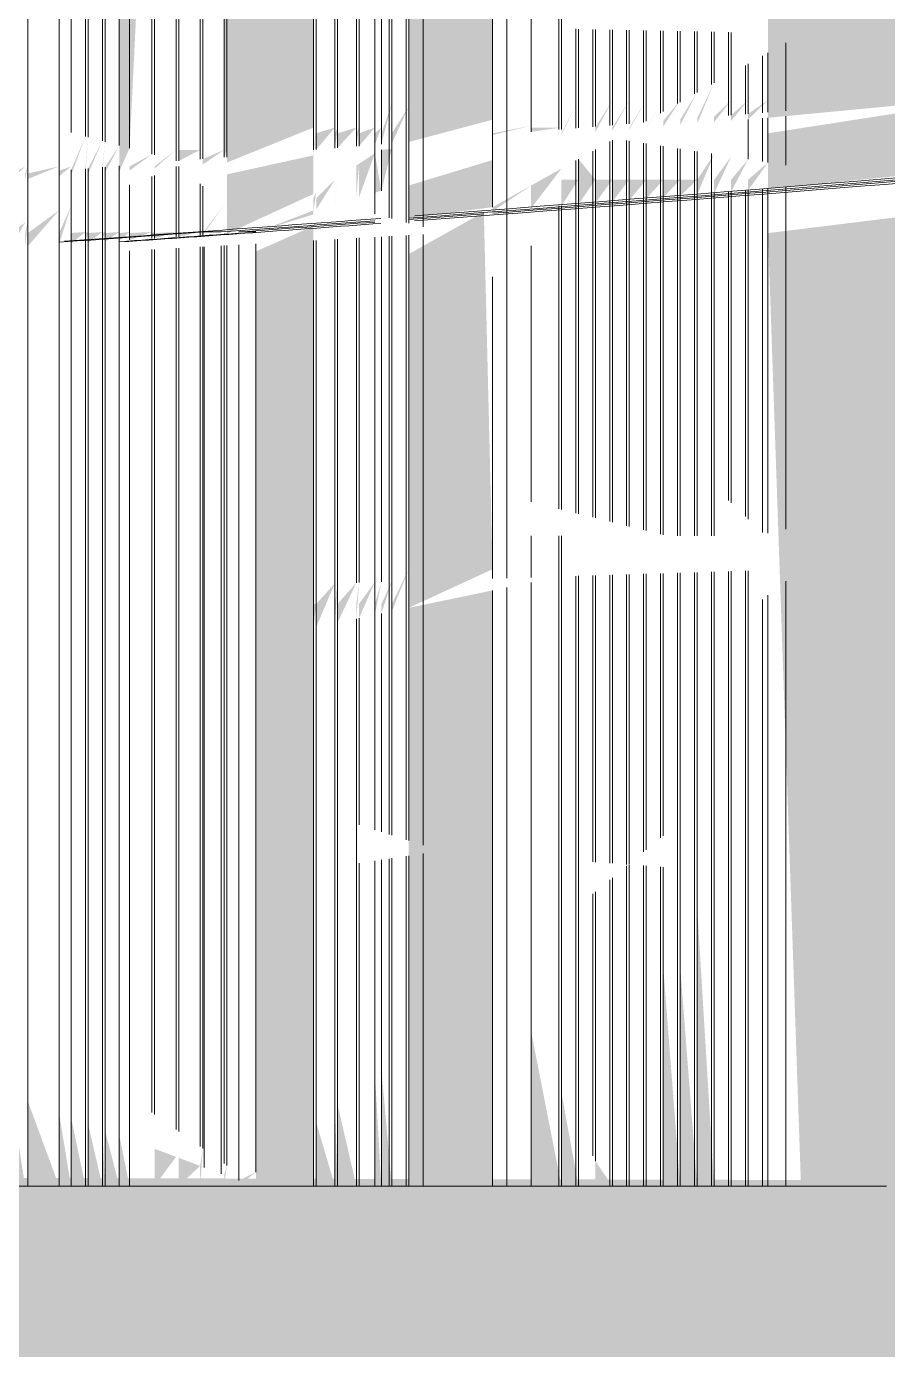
# Model space of a CAD drawing. Header units: millimetres. Extents: x 855 to 48623, y -2192 to 8255.
# Drawn here: x 21890.9 to 21897.29, y 4962.7 to 4972.51 of the extents above; entities that cross this region are included whole.
import ezdxf

# ---------------------------------------------------------------- set-up
doc = ezdxf.new("R2010")
doc.units = ezdxf.units.MM
doc.layers.add('I-FURN-11', color=7, linetype='Continuous', lineweight=9, true_color=0xe7e6e1, transparency=0.7)
doc.layers.add('I-FURN-12', color=7, linetype='Continuous', lineweight=9, true_color=0xf7f7f7, transparency=0.7)
for name, color, linetype, lineweight, true_color in [('I-FURN-17', 7, 'Continuous', 9, 0xe6e6e4), ('I-FURN-18', 7, 'Continuous', 9, 0xeae9e6), ('I-FURN-19', 7, 'Continuous', 9, 0xededeb), ('I-FURN-20', 7, 'Continuous', 9, 0xebeae7), ('I-FURN-21', 7, 'Continuous', 9, 0xebebea), ('I-FURN-22', 7, 'Continuous', 9, 0xe9e9e7), ('I-FURN-24', 7, 'Continuous', 9, 0xe4e3e1), ('I-FURN-38', 7, 'Continuous', 9, 0xdededc), ('I-FURN-39', 7, 'Continuous', 9, 0xe8e8e6), ('I-FURN-4', 7, 'Continuous', 9, 0xacacac), ('I-FURN-40', 7, 'Continuous', 9, 0xe9e8e6), ('I-FURN-45', 7, 'Continuous', 9, 0xe0e0df), ('I-FURN-46', 7, 'Continuous', 9, 0xe6e5e3), ('I-FURN-47', 7, 'Continuous', 9, 0xe7e6e4), ('I-FURN-48', 7, 'Continuous', 9, 0xdcdcdc), ('I-FURN-50', 7, 'Continuous', 9, 0xe1e1e0), ('I-FURN-51', 7, 'Continuous', 9, 0xd8d8d7), ('I-FURN-54', 7, 'Continuous', 9, 0xe8e8e4), ('I-FURN-56', 7, 'Continuous', 9, 0xe8e8e5), ('I-FURN-57', 7, 'Continuous', 9, 0xe7e6e3), ('I-FURN-58', 7, 'Continuous', 9, 0xe2e1df), ('I-FURN-59', 7, 'Continuous', 9, 0xe2e2e0), ('I-FURN-60', 7, 'Continuous', 9, 0xdcdcda), ('I-FURN-63', 7, 'Continuous', 9, 0xe7e7e4), ('I-FURN-64', 7, 'Continuous', 9, 0xe9e8e8), ('I-FURN-65', 7, 'Continuous', 9, 0xeaeae8), ('I-FURN-66', 7, 'Continuous', 9, 0xe9e9e8), ('I-FURN-68', 7, 'Continuous', 9, 0xe6e6e6), ('I-FURN-69', 7, 'Continuous', 9, 0xe7e7e6), ('I-FURN-71', 7, 'Continuous', 9, 0xe9e8e5), ('I-FURN-76', 7, 'Continuous', 9, 0xe5e4e1), ('I-FURN-84', 7, 'Continuous', 9, 0xededea), ('I-FURN-85', 7, 'Continuous', 9, 0xedecea), ('I-FURN-9', 7, 'Continuous', 9, 0xd1d1d1), ('I-FURN-99', 7, 'Continuous', 9, 0xececeb)]:
    doc.layers.add(name, color=color, linetype=linetype, lineweight=lineweight, true_color=true_color)

# ---------------------------------------------------------------- blocks, each defined once
blk = doc.blocks.new('iMac_G5_Computer_17quot_Screen_Model_4681 - iMac_G5_Computer_17quot_Screen_Model_4681-V19-Развертка 2_03-2')
at = {"layer": 'I-FURN-11'}
h = blk.add_hatch(color=256, dxfattribs=at)
h.paths.add_polyline_path([(1846.1073, 4970.1416), (1850.3879, 4970.6136), (1859.5244, 4971.4725), (1859.5244, 4975.4), (1846.1073, 4975.1366), (1846.1073, 4970.3008)])
h.paths.add_polyline_path([(1860.0972, 4970.9083), (1860.2032, 4970.9864), (1860.0972, 4970.9781)])
h.paths.add_polyline_path([(1860.223, 4970.9162), (1860.329, 4970.9864), (1860.223, 4970.9781)])
h.paths.add_polyline_path([(1859.6304, 4971.3776), (1859.6503, 4971.4725), (1859.6304, 4971.4186)])
h.paths.add_polyline_path([(1859.882, 4971.3984), (1859.9714, 4971.4725), (1859.882, 4971.4394)])
h.paths.add_polyline_path([(1860.0774, 4971.4145), (1860.0972, 4971.6894), (1860.0774, 4971.4556)])
h.paths.add_polyline_path([(1860.2032, 4971.4249), (1860.223, 4971.6557), (1860.2032, 4971.466)])
h.paths.add_polyline_path([(1860.329, 4971.4353), (1860.4051, 4971.6069), (1860.5905, 4975.3795), (1860.7495, 4975.0859), (1860.9481, 4975.3601), (1860.329, 4975.3731), (1860.329, 4971.4725)])
h.paths.add_polyline_path([(1861.7891, 4971.597), (1861.9281, 4971.7606), (1861.7891, 4971.718)])
for points in [[(1861.107, 4971.5407), (1861.1269, 4971.5952), (1861.1269, 4974.484), (1861.7692, 4974.8041), (1861.7692, 4975.4), (1861.107, 4975.1919), (1861.107, 4971.5952)], [(1862.476, 4971.6538), (1863.0972, 4971.8189), (1863.0972, 4975.4), (1862.476, 4975.277), (1862.476, 4971.718)], [(1864.489, 4971.7792), (1864.6149, 4972.0206), (1864.489, 4971.8202)], [(1864.6149, 4971.7896), (1864.7407, 4972.0911), (1864.6149, 4971.8306)], [(1862.2725, 4971.637), (1862.3502, 4971.9347), (1862.2725, 4971.718)], [(1862.3502, 4971.6434), (1862.476, 4971.9152), (1862.3502, 4971.718)], [(1863.6084, 4971.7064), (1863.7342, 4971.9634), (1863.6084, 4971.718)], [(1863.7342, 4971.7168), (1863.86, 4971.9634), (1863.7342, 4971.718)], [(1863.86, 4971.7272), (1863.9858, 4971.9634), (1863.86, 4971.7606)], [(1863.9858, 4971.7376), (1864.1116, 4971.9634), (1863.9858, 4971.7606)], [(1864.1116, 4971.748), (1864.2374, 4971.9634), (1864.1116, 4971.7606)], [(1864.2374, 4971.7584), (1864.3632, 4971.9634), (1864.2374, 4971.7606)], [(1864.3632, 4971.7688), (1864.489, 4971.9634), (1864.3632, 4971.8098)], [(1864.7407, 4971.8), (1864.8665, 4971.9634), (1864.7407, 4971.841)], [(1864.8665, 4971.8104), (1864.9923, 4971.9634), (1864.8665, 4971.8514)], [(1864.9923, 4971.8208), (1865.14, 4971.9634), (1864.9923, 4971.8618)], [(1861.7692, 4971.5544), (1861.7891, 4971.7606), (1861.7692, 4971.5952)], [(1862.0871, 4971.6217), (1862.1069, 4971.7606), (1862.0871, 4971.718)], [(1862.2244, 4971.633), (1862.2725, 4971.7606), (1862.2244, 4971.718)], [(1863.0972, 4971.7052), (1863.3832, 4971.7746), (1863.0972, 4971.718)], [(1863.3832, 4971.7288), (1863.6084, 4971.7606), (1863.3832, 4971.7606)], [(1860.9481, 4971.4865), (1861.107, 4971.5952), (1860.9481, 4971.5275)], [(1862.1069, 4971.2437), (1862.2244, 4971.5691), (1862.1069, 4971.4915)], [(1862.2244, 4971.2776), (1862.2725, 4971.2915), (1862.2244, 4971.5691)], [(1863.7342, 4971.1914), (1863.86, 4971.3735), (1863.7342, 4971.5273)], [(1864.6149, 4971.2631), (1864.7407, 4971.5641), (1864.6149, 4971.3735)], [(1864.7407, 4971.2733), (1864.8665, 4971.5446), (1864.7407, 4971.3735)], [(1864.8665, 4971.2836), (1864.9923, 4971.5251), (1864.8665, 4971.3735)], [(1863.3832, 4971.1628), (1863.6084, 4971.4568), (1863.3832, 4971.3307)], [(1864.9923, 4971.2938), (1865.14, 4971.5022), (1864.9923, 4971.3735)], [(1863.6084, 4971.1811), (1863.7342, 4971.3735), (1863.6084, 4971.3735)], [(1863.86, 4971.2016), (1863.9858, 4971.3735), (1863.86, 4971.3735)], [(1863.9858, 4971.2119), (1864.1116, 4971.3735), (1863.9858, 4971.3735)], [(1864.1116, 4971.2221), (1864.2374, 4971.3735), (1864.1116, 4971.3735)], [(1864.2374, 4971.2324), (1864.3632, 4971.3735), (1864.2374, 4971.3735)], [(1864.3632, 4971.2426), (1864.489, 4971.3735), (1864.3632, 4971.3735)], [(1864.489, 4971.2529), (1864.6149, 4971.3735), (1864.489, 4971.3735)], [(1861.107, 4970.9716), (1861.1269, 4971.1724), (1861.107, 4970.9781)], [(1861.948, 4968.0893), (1862.0871, 4968.3859), (1861.948, 4968.2285)], [(1862.1069, 4968.1224), (1862.2244, 4968.39), (1862.1069, 4968.2285)], [(1864.6149, 4963.9124), (1864.7407, 4963.9124), (1864.6149, 4965.9752)], [(1864.3632, 4963.9124), (1864.489, 4963.9124), (1864.3632, 4965.5361)], [(1864.489, 4963.9124), (1864.6149, 4963.9124), (1864.489, 4965.5361)], [(1863.3832, 4963.9124), (1863.6084, 4963.9124), (1863.3832, 4965.0582)], [(1862.2244, 4963.9124), (1862.2725, 4963.9124), (1862.2244, 4964.7445)], [(1863.6084, 4963.9124), (1863.7342, 4963.9124), (1863.6084, 4964.6043)], [(1861.9281, 4963.9124), (1861.948, 4963.9124), (1861.9281, 4964.4999)], [(1860.7693, 4963.9124), (1860.9283, 4964.0617), (1860.7693, 4964.1214)], [(1863.86, 4963.9124), (1863.9858, 4963.9124), (1863.86, 4964.097)]]:
    blk.add_hatch(color=256, dxfattribs=at).paths.add_polyline_path(points)
h = blk.add_hatch(color=256, dxfattribs=at)
h.paths.add_polyline_path([(1861.1269, 4971.5013), (1861.7692, 4971.7606), (1861.7692, 4974.5271), (1861.1269, 4974.484), (1861.1269, 4971.5423)])
h.paths.add_polyline_path([(1861.948, 4975.4), (1862.0871, 4975.4), (1861.9281, 4975.4)])
h = blk.add_hatch(color=256, dxfattribs=at)
h.paths.add_polyline_path([(1880.7622, 4963.9124), (1880.8681, 4963.9124), (1880.7622, 4964.7772)])
h.paths.add_polyline_path([(1880.3649, 4963.9124), (1880.3847, 4963.9124), (1880.3649, 4964.7772)])
h.paths.add_polyline_path([(1880.2391, 4963.9124), (1880.2589, 4963.9124), (1880.2391, 4964.7772)])
h.paths.add_polyline_path([(1865.14, 4971.833), (1877.2986, 4972.9857), (1873.4123, 4974.8199), (1872.4358, 4975.1211), (1866.0343, 4975.4), (1865.14, 4975.1322), (1865.14, 4971.874)])
h = blk.add_hatch(color=256, dxfattribs=at)
h.paths.add_polyline_path([(1878.63, 4963.9124), (1878.6498, 4963.9124), (1878.63, 4964.7772)])
h.paths.add_polyline_path([(1870.2075, 4963.9124), (1878.3982, 4963.9124), (1878.3982, 4972.0792), (1877.2986, 4972.6141), (1875.5138, 4972.3296), (1875.0741, 4972.1978), (1865.14, 4970.9781), (1865.3849, 4963.9124), (1868.5132, 4963.9124)])
h.paths.add_polyline_path([(1879.2028, 4963.9124), (1879.4047, 4964.0947), (1879.2028, 4964.3806)])
h.paths.add_polyline_path([(1879.61, 4963.9124), (1879.6299, 4963.9124), (1879.61, 4964.4135)])
h = blk.add_hatch(color=256, dxfattribs=at)
h.paths.add_polyline_path([(1880.8681, 4963.9124), (1880.888, 4963.9124), (1880.8681, 4964.7772)])
h.paths.add_polyline_path([(1865.14, 4971.3059), (1875.5138, 4972.3296), (1875.5138, 4972.5527), (1866.7174, 4971.9634), (1865.14, 4971.718), (1865.14, 4971.3735)])
h = blk.add_hatch(color=256, dxfattribs=at)
h.paths.add_polyline_path([(1857.0035, 4963.9124), (1857.0227, 4963.9124), (1856.9033, 4970.708), (1859.5244, 4971.0176), (1859.2949, 4971.3498), (1846.1073, 4970.0309), (1846.1073, 4963.9124), (1856.9033, 4963.9124)])
h.paths.add_polyline_path([(1859.6304, 4970.879), (1859.6503, 4971.0632), (1859.6304, 4970.9781)])
h.paths.add_polyline_path([(1859.882, 4970.8948), (1859.9714, 4971.1796), (1859.882, 4970.9781)])
h.paths.add_polyline_path([(1860.0774, 4970.9071), (1860.0972, 4970.9864), (1860.0774, 4970.9781)])
h.paths.add_polyline_path([(1860.2032, 4970.9149), (1860.223, 4970.9864), (1860.2032, 4970.9781)])
h.paths.add_polyline_path([(1860.329, 4970.9228), (1860.4051, 4970.9864), (1860.329, 4970.9781)])
h.paths.add_polyline_path([(1860.5707, 4970.938), (1860.5905, 4970.9864), (1860.5707, 4970.9781)])
h.paths.add_polyline_path([(1860.7495, 4970.9492), (1860.7693, 4970.9864), (1860.7495, 4970.9781)])
h.paths.add_polyline_path([(1861.9281, 4971.6085), (1861.948, 4971.7606), (1861.9281, 4971.718)])
h = blk.add_hatch(color=256, dxfattribs=at)
h.paths.add_polyline_path([(1861.7891, 4963.9124), (1861.9281, 4963.9124), (1861.7891, 4964.3851)])
h.paths.add_polyline_path([(1861.3422, 4963.9124), (1861.7692, 4963.9124), (1861.7692, 4971.0314), (1861.3422, 4970.842), (1861.3422, 4964.0163)])
h.paths.add_polyline_path([(1861.948, 4971.6102), (1862.0871, 4971.7606), (1861.948, 4971.718)])
h = blk.add_hatch(color=256, dxfattribs=at)
h.paths.add_polyline_path([(1862.2244, 4968.1468), (1862.2725, 4968.3915), (1862.2244, 4968.2285)])
h.paths.add_polyline_path([(1862.1069, 4971.6233), (1862.2244, 4971.7606), (1862.1069, 4971.718)])
h = blk.add_hatch(color=256, dxfattribs=at)
h.paths.add_polyline_path([(1859.5244, 4971.3688), (1859.6304, 4971.4725), (1859.5244, 4971.4098)])
h.paths.add_polyline_path([(1859.6503, 4971.3792), (1859.882, 4971.4725), (1859.6503, 4971.4202)])
h.paths.add_polyline_path([(1859.9714, 4971.4057), (1860.0774, 4971.6947), (1859.9714, 4971.4468)])
h.paths.add_polyline_path([(1860.0972, 4971.4161), (1860.2032, 4971.661), (1860.0972, 4971.4572)])
h.paths.add_polyline_path([(1860.223, 4971.4265), (1860.329, 4971.6273), (1860.223, 4971.4676)])
h.paths.add_polyline_path([(1860.4051, 4971.4416), (1860.5707, 4971.5626), (1860.4051, 4971.4725)])
h.paths.add_polyline_path([(1860.5905, 4971.4569), (1860.7495, 4971.5952), (1860.5905, 4971.4725)])
h.paths.add_polyline_path([(1860.7693, 4971.5128), (1860.9283, 4971.5952), (1860.7693, 4971.5952)])
h = blk.add_hatch(color=256, dxfattribs=at)
h.paths.add_polyline_path([(1860.9481, 4970.9617), (1861.107, 4971.1895), (1860.9481, 4970.9781)])
h.paths.add_polyline_path([(1861.1269, 4970.9729), (1861.7692, 4971.2685), (1861.7692, 4971.5544), (1861.1269, 4971.4137), (1861.1269, 4970.9781)])
h = blk.add_hatch(color=256, dxfattribs=at)
h.paths.add_polyline_path([(1862.0871, 4968.1182), (1862.1069, 4968.3865), (1862.0871, 4968.2285)])
h.paths.add_polyline_path([(1862.0871, 4971.2379), (1862.1069, 4971.4915), (1862.0871, 4971.4784)])
h = blk.add_hatch(color=256, dxfattribs=at)
h.paths.add_polyline_path([(1859.5244, 4963.9124), (1859.2949, 4970.858), (1856.7545, 4970.4089), (1857.0639, 4963.9124)])
h.paths.add_polyline_path([(1860.329, 4963.9124), (1860.4051, 4963.9124), (1860.329, 4964.2868)])
h.paths.add_polyline_path([(1860.2032, 4963.9124), (1860.223, 4963.9124), (1860.2032, 4964.3341)])
h.paths.add_polyline_path([(1859.882, 4963.9124), (1859.9714, 4963.9124), (1859.882, 4964.4547)])
h.paths.add_polyline_path([(1860.9283, 4970.9604), (1860.9481, 4970.9864), (1860.9283, 4970.9781)])
h.paths.add_polyline_path([(1861.7891, 4971.1518), (1861.9281, 4971.3734), (1861.7891, 4971.2364)])
h = blk.add_hatch(color=256, dxfattribs=at)
h.paths.add_polyline_path([(1861.9281, 4968.0851), (1861.948, 4968.3817), (1861.9281, 4968.2285)])
h.paths.add_polyline_path([(1861.9281, 4971.192), (1861.948, 4971.3866), (1861.9281, 4971.1992)])
h = blk.add_hatch(color=256, dxfattribs=at)
h.paths.add_polyline_path([(1861.7692, 4971.1162), (1861.7692, 4971.1461), (1861.3882, 4971.0004)])
h.paths.add_polyline_path([(1861.7692, 4968.052), (1861.7891, 4968.2285), (1861.7692, 4968.2285)])
h.paths.add_polyline_path([(1861.7692, 4971.1461), (1861.7891, 4971.2816), (1861.7692, 4971.2417)])
h = blk.add_hatch(color=256, dxfattribs=at)
h.paths.add_polyline_path([(1861.7891, 4968.0562), (1861.9281, 4968.3811), (1861.7891, 4968.2285)])
h.paths.add_polyline_path([(1859.5244, 4970.8724), (1859.6304, 4971.056), (1859.5244, 4970.9781)])
h.paths.add_polyline_path([(1859.6503, 4970.8803), (1859.882, 4971.1472), (1859.6503, 4970.9781)])
h.paths.add_polyline_path([(1859.9714, 4970.9004), (1860.0774, 4970.9864), (1859.9714, 4970.9781)])
h.paths.add_polyline_path([(1860.4051, 4970.9276), (1860.5707, 4970.9864), (1860.4051, 4970.9781)])
h.paths.add_polyline_path([(1860.5905, 4970.9392), (1860.7495, 4970.9864), (1860.5905, 4970.9781)])
h.paths.add_polyline_path([(1860.7693, 4970.9504), (1860.9283, 4970.9864), (1860.7693, 4970.9781)])
h = blk.add_hatch(color=256, dxfattribs=at)
h.paths.add_polyline_path([(1860.223, 4963.9124), (1860.329, 4963.9124), (1860.223, 4964.3266)])
h.paths.add_polyline_path([(1860.5905, 4963.9124), (1860.7495, 4964.1288), (1860.5905, 4964.1885)])
h.paths.add_polyline_path([(1859.9714, 4963.9124), (1860.0774, 4963.9124), (1859.9714, 4964.4211)])
h.paths.add_polyline_path([(1859.5244, 4963.9124), (1859.6304, 4963.9124), (1859.5244, 4964.589)])
h.paths.add_polyline_path([(1859.6503, 4963.9124), (1859.882, 4963.9124), (1859.6503, 4964.5418)])
h.paths.add_polyline_path([(1860.0972, 4963.9124), (1860.2032, 4963.9124), (1860.0972, 4964.3739)])
h = blk.add_hatch(color=256, dxfattribs=at)
h.paths.add_polyline_path([(1861.948, 4963.9124), (1862.0871, 4963.9124), (1861.948, 4964.5163)])
h.paths.add_polyline_path([(1861.2164, 4963.9124), (1861.3422, 4964.0163), (1861.2164, 4963.9534)])
h = blk.add_hatch(color=256, dxfattribs=at)
h.paths.add_polyline_path([(1861.107, 4963.9124), (1861.1269, 4964.0643), (1861.107, 4963.9945)])
h.paths.add_polyline_path([(1860.9283, 4963.9124), (1860.9481, 4964.1904), (1860.9283, 4964.0617)])
at = {"layer": 'I-FURN-12'}
for points in [[(1862.2725, 4971.2915), (1862.3502, 4971.6024), (1862.2725, 4971.5952)], [(1862.476, 4971.0889), (1863.0972, 4971.1704), (1863.0972, 4971.5199), (1862.476, 4971.3311)], [(1863.0972, 4971.1395), (1863.3832, 4971.3307), (1863.0972, 4971.1704)], [(1862.476, 4968.1993), (1863.0972, 4968.486), (1863.0326, 4971.1343), (1862.476, 4970.8225), (1862.476, 4968.2285)], [(1836.5399, 4953.175), (1882.4285, 4953.175), (1882.3125, 4963.9124), (1841.3858, 4964.0201), (1841.3858, 4969.9648), (1840.2504, 4969.6311), (1838.8816, 4968.918), (1837.9888, 4968.0576), (1837.0366, 4966.3851), (1836.7067, 4965.4659), (1836.5399, 4962.7), (1836.5399, 4955.1584)], [(1862.3502, 4968.173), (1862.476, 4968.486), (1862.3502, 4968.2285)], [(1862.2725, 4968.1569), (1862.3502, 4968.3939), (1862.2725, 4968.2285)], [(1862.7187, 4963.9124), (1863.0972, 4963.9124), (1863.0972, 4968.3286), (1862.476, 4968.1993), (1862.476, 4963.9124)], [(1862.2725, 4963.9124), (1862.3502, 4963.9124), (1862.2725, 4964.7841)]]:
    blk.add_hatch(color=256, dxfattribs=at).paths.add_polyline_path(points)
at = {"layer": 'I-FURN-17'}
for p, q in [((1861.948, 4963.9124), (1861.948, 4968.0893)), ((1862.1069, 4966.5903), (1862.1069, 4968.1224)), ((1861.7891, 4963.9124), (1861.7891, 4968.0562)), ((1861.1269, 4964.0643), (1861.1269, 4967.9182)), ((1860.5905, 4964.4427), (1860.5905, 4967.8065)), ((1860.7693, 4964.3166), (1860.7693, 4967.8438)), ((1860.9481, 4964.1904), (1860.9481, 4967.881)), ((1862.1069, 4963.9124), (1862.1069, 4966.3055)), ((1859.882, 4963.9124), (1860.9581, 4963.9124)), ((1860.0774, 4963.9124), (1859.9714, 4963.9124)), ((1860.2032, 4963.9124), (1860.0972, 4963.9124)), ((1860.329, 4963.9124), (1860.223, 4963.9124)), ((1861.2164, 4963.9124), (1860.329, 4963.9124)), ((1860.9581, 4963.9124), (1861.084, 4963.9124)), ((1861.3256, 4963.9124), (1862.2244, 4963.9124)), ((1862.2244, 4963.9124), (1861.3256, 4963.9124))]:
    blk.add_line(p, q, dxfattribs=at)
at = {"layer": 'I-FURN-18'}
for p, q in [((1863.8401, 4971.7666), (1863.8401, 4972.4888)), ((1863.86, 4972.4884), (1863.86, 4971.7682)), ((1863.9659, 4971.777), (1863.9659, 4972.4861)), ((1863.9858, 4972.4856), (1863.9858, 4971.7786)), ((1864.0917, 4971.7874), (1864.0917, 4972.4833)), ((1864.1116, 4972.4829), (1864.1116, 4971.789)), ((1864.2176, 4971.798), (1864.2176, 4972.4806)), ((1864.2374, 4972.4801), (1864.2374, 4971.8092)), ((1864.3434, 4971.8685), (1864.3434, 4972.4778)), ((1864.3632, 4972.4774), (1864.3632, 4971.8796)), ((1864.4692, 4971.939), (1864.4692, 4972.4751)), ((1864.489, 4972.4747), (1864.489, 4971.9501)), ((1864.595, 4972.0095), (1864.595, 4972.4723)), ((1864.6149, 4972.4719), (1864.6149, 4972.0206)), ((1864.7208, 4972.0799), (1864.7208, 4972.4696)), ((1864.7407, 4972.4692), (1864.7407, 4972.0911)), ((1864.8466, 4971.8498), (1864.8466, 4972.4668)), ((1864.8665, 4972.4664), (1864.8665, 4971.8514)), ((1865.14, 4972.3147), (1865.14, 4971.874)), ((1865.2724, 4971.885), (1865.2724, 4972.3889)), ((1864.9724, 4971.8602), (1864.9724, 4972.2209)), ((1864.9923, 4972.232), (1864.9923, 4971.8618)), ((1865.0982, 4971.8706), (1865.0982, 4972.2914)), ((1863.0972, 4963.9124), (1863.2031, 4963.9124)), ((1866.019, 4963.9124), (1863.0972, 4963.9124)), ((1863.2031, 4963.9124), (1866.019, 4963.9124))]:
    blk.add_line(p, q, dxfattribs=at)
at = {"layer": 'I-FURN-19'}
for p, q in [((1864.9923, 4971.8208), (1864.9923, 4971.5251)), ((1865.0982, 4971.5087), (1865.0982, 4971.8295)), ((1865.14, 4971.833), (1865.14, 4971.5022)), ((1865.2724, 4971.4817), (1865.2724, 4971.8439)), ((1863.9659, 4968.8395), (1863.9659, 4971.6571)), ((1863.9858, 4971.6682), (1863.9858, 4968.8346)), ((1864.0917, 4968.8082), (1864.0917, 4971.6647)), ((1864.1116, 4971.6616), (1864.1116, 4968.8032)), ((1864.2176, 4968.7768), (1864.2176, 4971.6452)), ((1864.2374, 4971.6421), (1864.2374, 4968.7719)), ((1864.3434, 4968.7455), (1864.3434, 4971.6257)), ((1864.3632, 4971.6226), (1864.3632, 4968.7405)), ((1863.7342, 4971.5273), (1863.7342, 4968.8973)), ((1863.8401, 4968.8709), (1863.8401, 4971.5866)), ((1863.86, 4971.5977), (1863.86, 4968.8659)), ((1864.4692, 4968.7337), (1864.4692, 4971.6062)), ((1864.489, 4971.6031), (1864.489, 4968.7337)), ((1864.595, 4968.7337), (1864.595, 4971.5867)), ((1864.6149, 4971.5836), (1864.6149, 4968.7337)), ((1864.7208, 4968.7337), (1864.7208, 4971.5672)), ((1863.7143, 4968.9022), (1863.7143, 4971.5161)), ((1864.7407, 4971.2733), (1864.7407, 4968.7337)), ((1864.8466, 4968.9959), (1864.8466, 4971.282)), ((1864.8665, 4971.2836), (1864.8665, 4968.9771)), ((1864.9724, 4968.8767), (1864.9724, 4971.2922)), ((1864.9923, 4971.2938), (1864.9923, 4968.8579)), ((1865.0982, 4968.7576), (1865.0982, 4971.3025)), ((1865.14, 4971.3059), (1865.14, 4968.7541)), ((1865.2724, 4968.7817), (1865.2724, 4971.3166)), ((1863.5885, 4968.9336), (1863.5885, 4971.1795)), ((1863.6084, 4971.1811), (1863.6084, 4968.9286)), ((1863.5885, 4968.4315), (1863.5885, 4968.7337)), ((1863.6084, 4968.7337), (1863.6084, 4968.4351)), ((1863.5885, 4963.9124), (1863.5885, 4968.431)), ((1863.6084, 4968.4321), (1863.6084, 4963.9124)), ((1863.7143, 4963.9124), (1863.7143, 4968.4353)), ((1863.7342, 4968.4359), (1863.7342, 4963.9124)), ((1863.8401, 4966.316), (1863.8401, 4968.4391)), ((1863.86, 4968.4397), (1863.86, 4966.3145)), ((1863.9659, 4966.3068), (1863.9659, 4968.4429)), ((1863.9858, 4968.4435), (1863.9858, 4966.3053)), ((1864.0917, 4966.2976), (1864.0917, 4968.4468)), ((1864.1116, 4968.4474), (1864.1116, 4966.3022)), ((1864.2176, 4966.3897), (1864.2176, 4968.4506)), ((1864.2374, 4968.4512), (1864.2374, 4966.4061)), ((1864.3434, 4966.4935), (1864.3434, 4968.4544)), ((1864.3632, 4968.455), (1864.3632, 4966.5099)), ((1864.4692, 4963.9124), (1864.4692, 4968.4582)), ((1864.489, 4968.4588), (1864.489, 4963.9124)), ((1864.595, 4963.9124), (1864.595, 4968.462)), ((1864.6149, 4968.4626), (1864.6149, 4963.9124)), ((1864.7208, 4963.9124), (1864.7208, 4968.4659)), ((1864.7407, 4968.4665), (1864.7407, 4963.9124)), ((1864.8466, 4963.9124), (1864.8466, 4968.4697)), ((1864.8665, 4968.4703), (1864.8665, 4963.9124)), ((1864.9724, 4963.9124), (1864.9724, 4968.4735)), ((1864.9923, 4968.4741), (1864.9923, 4963.9124)), ((1865.2724, 4963.9124), (1865.2724, 4968.3979)), ((1865.14, 4968.2942), (1865.14, 4963.9124)), ((1865.0982, 4963.9124), (1865.0982, 4968.2615)), ((1864.0917, 4963.9124), (1864.0917, 4966.2858)), ((1864.1116, 4966.2962), (1864.1116, 4963.9124)), ((1864.2176, 4963.9124), (1864.2176, 4966.2884)), ((1864.2374, 4966.287), (1864.2374, 4963.9124)), ((1864.3434, 4963.9124), (1864.3434, 4966.2793)), ((1864.3632, 4966.2778), (1864.3632, 4963.9124)), ((1863.9659, 4963.9124), (1863.9659, 4966.182)), ((1863.9858, 4966.1984), (1863.9858, 4963.9124)), ((1863.8401, 4964.1371), (1863.8401, 4966.0781)), ((1863.86, 4966.0945), (1863.86, 4964.097)), ((1862.476, 4963.9124), (1863.0972, 4963.9124)), ((1862.476, 4963.9124), (1863.0972, 4963.9124)), ((1863.0972, 4963.9124), (1866.019, 4963.9124)), ((1863.3832, 4963.9124), (1863.5885, 4963.9124)), ((1866.019, 4963.9124), (1863.3832, 4963.9124)), ((1863.5885, 4963.9124), (1866.019, 4963.9124)), ((1863.6084, 4963.9124), (1863.7143, 4963.9124)), ((1866.019, 4963.9124), (1863.6084, 4963.9124)), ((1863.7342, 4963.9124), (1863.8401, 4963.9124)), ((1863.86, 4963.9124), (1863.9659, 4963.9124)), ((1866.019, 4963.9124), (1863.9516, 4963.9124)), ((1863.9516, 4963.9124), (1866.019, 4963.9124)), ((1866.019, 4963.9124), (1863.9516, 4963.9124)), ((1863.9516, 4963.9124), (1866.019, 4963.9124)), ((1863.9659, 4963.9124), (1866.019, 4963.9124)), ((1863.9858, 4963.9124), (1864.0917, 4963.9124)), ((1866.019, 4963.9124), (1863.9858, 4963.9124)), ((1864.0917, 4963.9124), (1866.019, 4963.9124)), ((1864.1116, 4963.9124), (1864.2176, 4963.9124)), ((1866.019, 4963.9124), (1864.1116, 4963.9124)), ((1864.2176, 4963.9124), (1866.019, 4963.9124)), ((1864.2374, 4963.9124), (1864.3434, 4963.9124)), ((1866.019, 4963.9124), (1864.2374, 4963.9124)), ((1864.3434, 4963.9124), (1866.019, 4963.9124)), ((1864.3632, 4963.9124), (1864.4692, 4963.9124)), ((1866.019, 4963.9124), (1864.3632, 4963.9124)), ((1864.4692, 4963.9124), (1866.019, 4963.9124)), ((1864.489, 4963.9124), (1864.595, 4963.9124)), ((1866.019, 4963.9124), (1864.489, 4963.9124)), ((1864.595, 4963.9124), (1866.019, 4963.9124)), ((1864.6149, 4963.9124), (1864.7208, 4963.9124)), ((1866.019, 4963.9124), (1864.6149, 4963.9124)), ((1864.7208, 4963.9124), (1866.019, 4963.9124)), ((1864.7407, 4963.9124), (1864.8466, 4963.9124)), ((1866.019, 4963.9124), (1864.7407, 4963.9124)), ((1864.8466, 4963.9124), (1866.019, 4963.9124)), ((1864.8665, 4963.9124), (1864.9724, 4963.9124)), ((1866.019, 4963.9124), (1864.8665, 4963.9124)), ((1864.9724, 4963.9124), (1866.019, 4963.9124)), ((1864.9923, 4963.9124), (1865.0982, 4963.9124)), ((1866.019, 4963.9124), (1864.9923, 4963.9124)), ((1865.0982, 4963.9124), (1866.019, 4963.9124)), ((1865.14, 4963.9124), (1865.2724, 4963.9124)), ((1866.019, 4963.9124), (1865.14, 4963.9124)), ((1865.14, 4963.9124), (1866.019, 4963.9124)), ((1865.2724, 4963.9124), (1866.019, 4963.9124))]:
    blk.add_line(p, q, dxfattribs=at)
at = {"layer": 'I-FURN-20'}
for p, q in [((1861.3422, 4963.9124), (1861.7692, 4963.9124)), ((1861.7692, 4963.9124), (1861.3422, 4963.9124)), ((1861.3422, 4963.9124), (1861.7692, 4963.9124)), ((1861.3422, 4963.9124), (1861.7692, 4963.9124))]:
    blk.add_line(p, q, dxfattribs=at)
at = {"layer": 'I-FURN-21'}
for p, q in [((1860.329, 4963.9124), (1861.2164, 4963.9124)), ((1860.5707, 4963.9124), (1860.4051, 4963.9124)), ((1860.7495, 4963.9124), (1860.5905, 4963.9124)), ((1860.9283, 4963.9124), (1860.7693, 4963.9124)), ((1861.107, 4963.9124), (1860.9481, 4963.9124)), ((1861.2164, 4963.9124), (1861.3422, 4963.9124)), ((1861.7692, 4963.9124), (1861.3422, 4963.9124)), ((1861.3422, 4963.9124), (1862.2244, 4963.9124)), ((1861.9281, 4963.9124), (1861.7891, 4963.9124)), ((1862.0871, 4963.9124), (1861.948, 4963.9124)), ((1862.2725, 4963.9124), (1862.1069, 4963.9124))]:
    blk.add_line(p, q, dxfattribs=at)
at = {"layer": 'I-FURN-22'}
for p, q in [((1861.7692, 4963.9124), (1861.3422, 4963.9124)), ((1861.3422, 4963.9124), (1861.7692, 4963.9124)), ((1861.7692, 4963.9124), (1861.3422, 4963.9124)), ((1861.3422, 4963.9124), (1861.7692, 4963.9124))]:
    blk.add_line(p, q, dxfattribs=at)
at = {"layer": 'I-FURN-24'}
for p, q in [((1862.2244, 4963.9124), (1862.3303, 4963.9124)), ((1862.3303, 4963.9124), (1866.019, 4963.9124)), ((1866.019, 4963.9124), (1862.3502, 4963.9124))]:
    blk.add_line(p, q, dxfattribs=at)
at = {"layer": 'I-FURN-38'}
for p, q in [((1862.2725, 4971.637), (1862.2725, 4974.5609)), ((1862.3303, 4974.5648), (1862.3303, 4971.0915)), ((1862.3502, 4971.0862), (1862.3502, 4974.5661)), ((1862.3303, 4970.9543), (1862.3303, 4966.52)), ((1862.3502, 4966.5137), (1862.3502, 4970.9554)), ((1862.3303, 4966.3392), (1862.3303, 4963.9124)), ((1862.3502, 4963.9124), (1862.3502, 4966.3422))]:
    blk.add_line(p, q, dxfattribs=at)
at = {"layer": 'I-FURN-39'}
for p, q in [((1860.7693, 4970.9504), (1860.7693, 4971.4725)), ((1860.5905, 4970.9392), (1860.5905, 4971.4041)), ((1860.9481, 4970.9617), (1860.9481, 4971.3268)), ((1861.9281, 4968.0851), (1861.9281, 4970.9317)), ((1862.0871, 4968.3859), (1862.0871, 4970.9406)), ((1860.4051, 4967.7679), (1860.4051, 4970.8461)), ((1860.5707, 4967.8024), (1860.5707, 4970.8554)), ((1860.7495, 4967.8396), (1860.7495, 4970.8654)), ((1860.9283, 4967.8769), (1860.9283, 4970.8755)), ((1861.107, 4967.9141), (1861.107, 4970.8855)), ((1861.3422, 4967.9631), (1861.3422, 4970.8988)), ((1861.7692, 4968.052), (1861.7692, 4970.9228))]:
    blk.add_line(p, q, dxfattribs=at)
at = {"layer": 'I-FURN-40'}
for p, q in [((1862.476, 4963.9124), (1866.019, 4963.9124)), ((1863.0972, 4963.9124), (1862.476, 4963.9124)), ((1866.019, 4963.9124), (1863.0972, 4963.9124))]:
    blk.add_line(p, q, dxfattribs=at)
at = {"layer": 'I-FURN-45'}
for p, q in [((1861.084, 4967.9093), (1861.084, 4964.0032)), ((1861.2164, 4967.9369), (1861.2164, 4963.9534)), ((1860.9581, 4967.8831), (1860.9581, 4964.0505)), ((1860.0774, 4963.9124), (1860.0774, 4967.6996)), ((1860.2032, 4967.7258), (1860.2032, 4963.9124)), ((1860.329, 4967.752), (1860.329, 4963.9124)), ((1859.9714, 4967.6776), (1859.9714, 4963.9124)), ((1843.2049, 4963.9124), (1866.019, 4963.9124)), ((1859.882, 4963.9124), (1859.6503, 4963.9124)), ((1862.2244, 4963.9124), (1859.882, 4963.9124)), ((1866.019, 4963.9124), (1862.2244, 4963.9124))]:
    blk.add_line(p, q, dxfattribs=at)
at = {"layer": 'I-FURN-46'}
for p, q in [((1862.3502, 4963.9124), (1862.4561, 4963.9124)), ((1862.4561, 4963.9124), (1866.019, 4963.9124)), ((1866.019, 4963.9124), (1862.476, 4963.9124))]:
    blk.add_line(p, q, dxfattribs=at)
at = {"layer": 'I-FURN-47'}
for p, q in [((1863.0972, 4963.9124), (1863.0972, 4968.3286)), ((1862.476, 4963.9124), (1862.582, 4963.9124)), ((1866.019, 4963.9124), (1862.476, 4963.9124)), ((1862.582, 4963.9124), (1866.019, 4963.9124))]:
    blk.add_line(p, q, dxfattribs=at)
at = {"layer": 'I-FURN-48'}
blk.add_line((1866.019, 4963.9124), (1843.099, 4963.9124), dxfattribs=at)
at = {"layer": 'I-FURN-50'}
for p, q in [((1859.9714, 4971.4468), (1859.9714, 4967.6776)), ((1860.0774, 4967.6996), (1860.0774, 4971.4556)), ((1860.2032, 4971.466), (1860.2032, 4967.7258)), ((1860.329, 4971.4764), (1860.329, 4967.752)), ((1861.084, 4970.9864), (1860.9581, 4970.9864)), ((1860.9581, 4970.8772), (1860.9581, 4967.8831)), ((1861.084, 4970.8842), (1861.084, 4967.9093)), ((1861.2164, 4970.8917), (1861.2164, 4967.9369))]:
    blk.add_line(p, q, dxfattribs=at)
for centre, start_param, end_param in [((1825.2393, 5473.7681), 3.211343, 3.215118), ((1824.9314, 5473.7681), 3.213376, 3.215646), ((1825.0639, 5473.7681), 3.213376, 3.215382), ((1824.8056, 5473.7681), 3.211237, 3.213376), ((1825.1897, 5473.7681), 3.211362, 3.213126)]:
    blk.add_ellipse(centre, major_axis=(0, 504.0798), ratio=0.999978, start_param=start_param, end_param=end_param, dxfattribs=at)
at = {"layer": 'I-FURN-51'}
for p, q in [((1859.882, 4963.9124), (1859.882, 4974.8522)), ((1859.9714, 4974.8469), (1859.9714, 4971.7231)), ((1860.0774, 4971.6947), (1860.0774, 4974.8407)), ((1860.2032, 4974.8333), (1860.2032, 4971.661)), ((1860.329, 4974.8259), (1860.329, 4971.6273)), ((1860.4051, 4971.6069), (1860.4051, 4974.8215)), ((1860.5707, 4971.5626), (1860.5707, 4974.8118)), ((1860.7495, 4971.5148), (1860.7495, 4974.8013)), ((1860.9283, 4971.5259), (1860.9283, 4974.7908)), ((1861.107, 4971.5407), (1861.107, 4974.7803)), ((1861.7692, 4971.5954), (1861.7692, 4974.5271)), ((1861.9281, 4971.6085), (1861.9281, 4974.5378)), ((1862.0871, 4971.6217), (1862.0871, 4974.5485)), ((1862.2244, 4971.1199), (1862.2244, 4974.5577)), ((1862.2244, 4966.5533), (1862.2244, 4970.9484)), ((1862.2244, 4963.9124), (1862.2244, 4966.3232))]:
    blk.add_line(p, q, dxfattribs=at)
blk.add_ellipse((1824.7427, 5473.7681), major_axis=(0, 504.0798), ratio=0.999978, start_param=3.211442, end_param=3.216106, dxfattribs=at)
at = {"layer": 'I-FURN-54'}
for p, q in [((1863.5885, 4971.7458), (1863.5885, 4974.5076)), ((1863.6084, 4974.4849), (1863.6084, 4971.7474)), ((1863.0972, 4971.1704), (1863.0972, 4971.7052)), ((1862.4768, 4971.0786), (1863.0337, 4971.1204)), ((1863.1412, 4971.1152), (1862.5194, 4971.0687)), ((1863.0972, 4968.4166), (1863.0972, 4970.653))]:
    blk.add_line(p, q, dxfattribs=at)
blk.add_ellipse((1824.9314, 5473.7681), major_axis=(0, 504.0798), ratio=0.999978, start_param=3.216147, end_param=3.246861, dxfattribs=at)
at = {"layer": 'I-FURN-56'}
for p, q in [((1863.2031, 4968.4198), (1863.2031, 4971.7139)), ((1863.2031, 4963.9124), (1863.2031, 4968.3507))]:
    blk.add_line(p, q, dxfattribs=at)
for centre, start_param, end_param in [((1825.2393, 5473.7681), 3.216856, 3.239646), ((1825.0639, 5473.7681), 3.217119, 3.232301)]:
    blk.add_ellipse(centre, major_axis=(0, 504.0798), ratio=0.999978, start_param=start_param, end_param=end_param, dxfattribs=at)
at = {"layer": 'I-FURN-57'}
for p, q in [((1863.2031, 4971.7139), (1863.2031, 4974.6234)), ((1863.3832, 4974.6356), (1863.3832, 4971.7288))]:
    blk.add_line(p, q, dxfattribs=at)
at = {"layer": 'I-FURN-58'}
for p, q in [((1862.4561, 4974.5733), (1862.4561, 4971.0578)), ((1862.476, 4971.0525), (1862.476, 4974.5746)), ((1862.4561, 4970.9614), (1862.4561, 4966.4804)), ((1862.476, 4966.4741), (1862.476, 4970.9625)), ((1860.0972, 4963.9124), (1860.0972, 4967.7038)), ((1860.223, 4963.9124), (1860.223, 4967.73)), ((1862.4561, 4966.3581), (1862.4561, 4963.9124)), ((1862.476, 4963.9124), (1862.476, 4966.3611))]:
    blk.add_line(p, q, dxfattribs=at)
at = {"layer": 'I-FURN-59'}
for p, q in [((1860.0972, 4967.7038), (1860.0972, 4971.4572)), ((1860.223, 4967.73), (1860.223, 4971.4676))]:
    blk.add_line(p, q, dxfattribs=at)
at = {"layer": 'I-FURN-60'}
for p, q in [((1859.6503, 4963.9124), (1859.6503, 4974.8658)), ((1860.0972, 4971.6894), (1860.0972, 4974.8396)), ((1860.223, 4971.6557), (1860.223, 4974.8322)), ((1860.5905, 4971.5573), (1860.5905, 4974.8106)), ((1860.7693, 4971.5128), (1860.7693, 4974.8001)), ((1860.9481, 4971.5275), (1860.9481, 4974.7896)), ((1861.1269, 4971.5423), (1861.1269, 4974.7791)), ((1861.7891, 4971.597), (1861.7891, 4974.5284)), ((1861.948, 4971.6102), (1861.948, 4974.5391)), ((1862.1069, 4971.6233), (1862.1069, 4974.5498))]:
    blk.add_line(p, q, dxfattribs=at)
at = {"layer": 'I-FURN-63'}
for p, q in [((1861.948, 4968.0893), (1861.948, 4970.9328)), ((1862.1069, 4968.3865), (1862.1069, 4970.9418)), ((1860.5905, 4967.8065), (1860.5905, 4970.8565)), ((1860.7693, 4967.8438), (1860.7693, 4970.8666)), ((1860.9481, 4967.881), (1860.9481, 4970.8766)), ((1861.1269, 4967.9182), (1861.1269, 4970.8867)), ((1861.7891, 4968.0562), (1861.7891, 4970.9239))]:
    blk.add_line(p, q, dxfattribs=at)
at = {"layer": 'I-FURN-64'}
for p, q in [((1862.2725, 4966.5382), (1862.2725, 4968.1569)), ((1862.2725, 4963.9124), (1862.2725, 4966.3304))]:
    blk.add_line(p, q, dxfattribs=at)
at = {"layer": 'I-FURN-65'}
blk.add_line((1862.2725, 4968.3915), (1862.2725, 4970.9511), dxfattribs=at)
at = {"layer": 'I-FURN-66'}
blk.add_line((1862.2725, 4971.2915), (1862.2725, 4971.5952), dxfattribs=at)
at = {"layer": 'I-FURN-68'}
for p, q in [((1862.0871, 4963.9124), (1862.0871, 4968.1182)), ((1861.7692, 4963.9124), (1861.7692, 4968.052)), ((1861.9281, 4963.9124), (1861.9281, 4968.0851)), ((1861.107, 4964.0783), (1861.107, 4967.9141)), ((1861.3422, 4964.0163), (1861.3422, 4967.9631)), ((1860.5707, 4964.4567), (1860.5707, 4967.8024)), ((1860.7495, 4964.3306), (1860.7495, 4967.8396)), ((1860.9283, 4964.2045), (1860.9283, 4967.8769)), ((1860.4051, 4963.9124), (1860.4051, 4967.7679))]:
    blk.add_line(p, q, dxfattribs=at)
at = {"layer": 'I-FURN-69'}
for p, q in [((1860.7495, 4970.9492), (1860.7495, 4971.4725)), ((1860.4051, 4970.9276), (1860.4051, 4971.3369)), ((1860.5707, 4970.938), (1860.5707, 4971.3969)), ((1860.9283, 4970.9604), (1860.9283, 4971.344))]:
    blk.add_line(p, q, dxfattribs=at)
at = {"layer": 'I-FURN-71'}
for p, q in [((1863.7143, 4971.7562), (1863.7143, 4972.4916)), ((1863.7342, 4972.4911), (1863.7342, 4971.7578))]:
    blk.add_line(p, q, dxfattribs=at)
at = {"layer": 'I-FURN-76'}
for p, q in [((1862.582, 4974.5817), (1862.582, 4971.0242)), ((1863.0972, 4971.7052), (1863.0972, 4974.6163)), ((1862.582, 4970.9685), (1862.582, 4966.4408)), ((1862.582, 4966.3771), (1862.582, 4963.9124))]:
    blk.add_line(p, q, dxfattribs=at)
blk.add_ellipse((1824.7427, 5473.7681), major_axis=(0, 504.0798), ratio=0.999978, start_param=3.216608, end_param=3.246216, dxfattribs=at)
at = {"layer": 'I-FURN-84'}
for p, q in [((1863.3832, 4970.8826), (1863.3832, 4968.9847)), ((1863.3832, 4968.7337), (1863.3832, 4968.4252))]:
    blk.add_line(p, q, dxfattribs=at)
at = {"layer": 'I-FURN-85'}
blk.add_line((1863.3832, 4968.3882), (1863.3832, 4963.9124), dxfattribs=at)
at = {"layer": 'I-FURN-9'}
blk.add_line((1866.019, 4963.9124), (1841.3858, 4963.9124), dxfattribs=at)
at = {"layer": 'I-FURN-99'}
blk.add_line((1861.3422, 4970.9864), (1861.2164, 4970.9864), dxfattribs=at)

msp = doc.modelspace()

# ---------------------------------------------------------------- block references
at = {"layer": 'I-FURN-4'}
msp.add_blockref('iMac_G5_Computer_17quot_Screen_Model_4681 - iMac_G5_Computer_17quot_Screen_Model_4681-V19-Развертка 2_03-2', (20031.2589, 0), dxfattribs=at)

doc.saveas('drawing.dxf')
